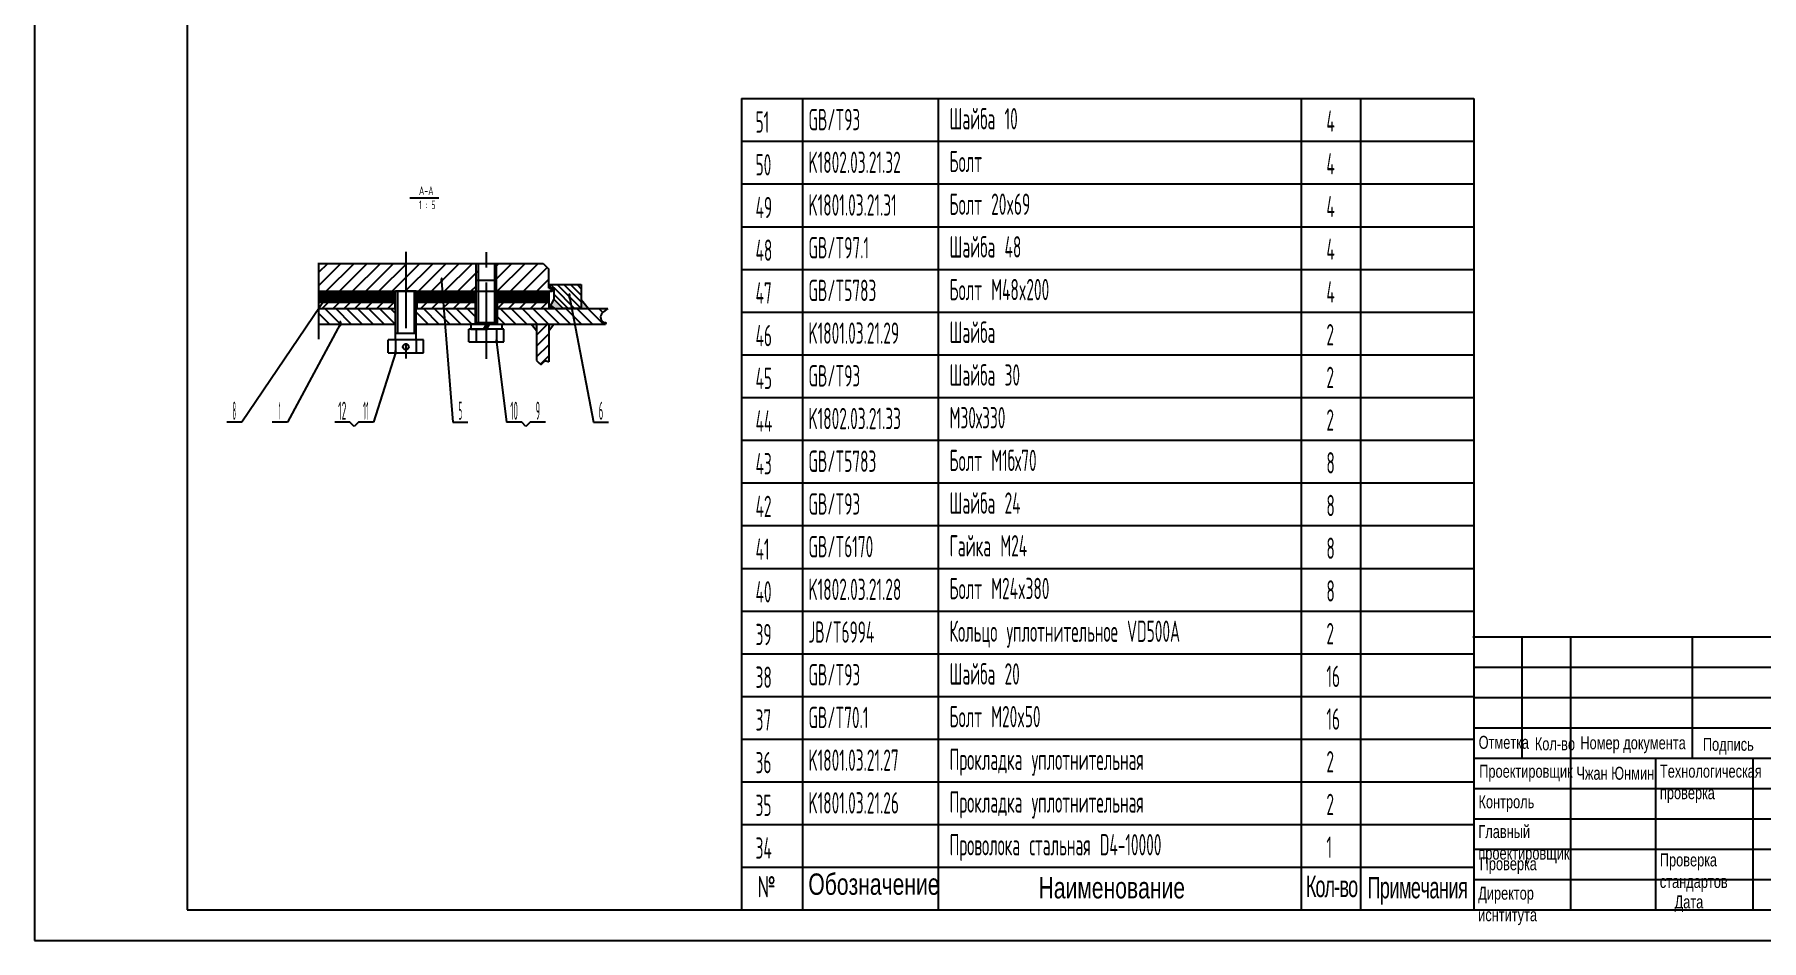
# Model space of a CAD drawing. Header units: millimetres. Extents: x 0 to 13784, y 0 to 7425.
# Drawn here: x 0 to 7074, y 0 to 3712 of the extents above; entities that cross this region are included whole.
import ezdxf
from ezdxf.enums import TextEntityAlignment as Align

# ---------------------------------------------------------------- set-up
doc = ezdxf.new("R2010")
doc.units = ezdxf.units.MM
doc.header["$LTSCALE"] = 250
doc.linetypes.add('F', pattern=[0.75, 0.5, -0.25])
doc.linetypes.add('G', pattern=[2, 1.25, -0.25, 0.25, -0.25])
for name, color, linetype in [('01', 7, 'Continuous'), ('02', 1, 'Continuous'), ('04', 2, 'F'), ('05', 142, 'G'), ('11', 3, 'Continuous'), ('THICK', 7, 'Continuous')]:
    doc.layers.add(name, color=color, linetype=linetype)
doc.styles.add('HZLIB', font='TXT.shx', dxfattribs={"width": 0.5, "height": 87.5})
doc.styles.get("Standard").update_dxf_attribs({"font": 'isocp', "width": 0.707, "bigfont": 'intecad.shx'})
pattern_1 = [(45, (-9660.398, -705.173), (-22.45064, 22.45064), [])]

# ---------------------------------------------------------------- blocks, each defined once
blk = doc.blocks.new('*U36')
at = {"layer": '01'}
for p, q in [((-31.7, 10.5), (-31.7, 0)), ((0, 10.5), (-31.7, 10.5)), ((-31.7, 0), (0, 0)), ((0, 0), (-6.1, 10.5)), ((0, 10.5), (6.1, 0)), ((0, 10.5), (31.7, 10.5)), ((31.7, 0), (0, 0)), ((31.7, 10.5), (31.7, 0))]:
    blk.add_line(p, q, dxfattribs=at)
at = {"layer": '05'}
blk.add_line((0, 12.6), (0, -2.1), dxfattribs=at)
blk = doc.blocks.new('*U90')
at = {"layer": '01'}
for points in [[(25, 292), (25, 5)], [(25, 5), (415, 5)]]:
    blk.add_lwpolyline(points, dxfattribs=at)
at = {"layer": '02'}
for points in [[(0, 297), (0, 0)], [(0, 0), (420, 0)]]:
    blk.add_lwpolyline(points, dxfattribs=at)

msp = doc.modelspace()

# ---------------------------------------------------------------- hatches: boundary and pattern name
at = {"layer": '01'}
h = msp.add_hatch(color=256, dxfattribs=at)
h.paths.add_polyline_path([(2130.52, 2589.7), (2164.87, 2589.7), (2126.87, 2627.7), (2114.07, 2603.38)])
h.paths.add_polyline_path([(2269.3, 2589.7), (2238.87, 2626.51), (2238.87, 2589.7)])
msp.add_hatch(color=256, dxfattribs=at).paths.add_polyline_path([(2106.87, 2609.37), (2106.87, 2589.7), (2130.52, 2589.7)])
at = {"layer": '01', "linetype": 'Continuous'}
h = msp.add_hatch(color=7, dxfattribs=at)
h.paths.add_polyline_path([(2106.87, 2525.7), (2106.87, 2497.67), (2127.07, 2525.7)])
h.paths.add_polyline_path([(2056.87, 2497.67), (2056.87, 2525.7), (2034.47, 2525.7)])
at = {"layer": '02'}
h = msp.add_hatch(dxfattribs=at)
h.set_pattern_fill('LINE', color=256, scale=12, angle=45, style=0)
h.set_pattern_definition([(45, (-9660.398, -705.173), (-26.94077, 26.94077), [])])
h.paths.add_polyline_path([(1808.82, 2660.7), (1808.82, 2704.7), (1808.82, 2774.7), (1520.82, 2774.7), (1520.82, 2660.7), (1562.82, 2660.7)])
h.paths.add_polyline_path([(2120.87, 2660.7), (2126.87, 2666.7), (2126.87, 2672.7), (2106.87, 2672.7), (2106.87, 2750.7), (2082.87, 2774.7), (1892.82, 2774.7), (1892.82, 2704.7), (1892.82, 2660.7)])
h.paths.add_polyline_path([(1520.82, 2660.7), (1520.82, 2774.7), (1164.82, 2774.7), (1164.82, 2660.7)])
h.paths.add_polyline_path([(1817.22, 2774.7), (1808.82, 2774.7), (1808.82, 2704.7), (1817.22, 2704.7)])
h.paths.add_polyline_path([(1892.82, 2774.7), (1884.42, 2774.7), (1884.42, 2704.7), (1892.82, 2704.7)])
h = msp.add_hatch(dxfattribs=at)
h.set_pattern_fill('LINE', color=256, scale=6, angle=135, style=0)
h.set_pattern_definition([(135, (-9660.398, -705.173), (-13.470384, -13.470384), [])])
h.paths.add_polyline_path([(2238.87, 2687.7), (2110.87, 2687.7), (2110.87, 2675.7), (2126.87, 2675.7), (2126.87, 2627.7), (2164.87, 2589.7), (2238.87, 2589.7)])
h = msp.add_hatch(dxfattribs=at)
h.set_pattern_fill('LINE', color=256, scale=10, angle=45, style=0)
h.set_pattern_definition(pattern_1)
h.paths.add_polyline_path([(1164.82, 2615.7), (1164.82, 2589.7), (1475.82, 2589.7), (1475.82, 2615.7)])
h.paths.add_polyline_path([(1565.82, 2615.7), (1565.82, 2589.7), (1805.82, 2589.7), (1805.82, 2615.7)])
h.paths.add_polyline_path([(2106.87, 2589.7), (2106.87, 2615.7), (1895.82, 2615.7), (1895.82, 2589.7)])
h = msp.add_hatch(dxfattribs=at)
h.set_pattern_fill('LINE', color=256, scale=10, angle=135, style=0)
h.set_pattern_definition([(135, (-9660.398, -705.173), (-22.45064, -22.45064), [])])
h.paths.add_polyline_path([(1478.82, 2525.7), (1478.82, 2589.7), (1164.82, 2589.7), (1164.82, 2525.7)])
h.paths.add_polyline_path([(1562.82, 2589.7), (1562.82, 2525.7), (1805.82, 2525.7), (1805.82, 2589.7)])
edge = h.paths.add_edge_path()
edge.add_line((1895.82, 2589.7), (1895.82, 2525.7))
edge.add_line((1895.82, 2525.7), (2339.12, 2525.7))
edge.add_spline(control_points=[(2339.12, 2525.7), (2339.84, 2528.81), (2341.05, 2533.98), (2327.04, 2530.54), (2308.89, 2561.28), (2332.28, 2578.08), (2348.45, 2589.7)], knot_values=[0, 0, 0, 0, 7.0234337, 11.6927242, 33.9866664, 84.0230225, 84.0230225, 84.0230225, 84.0230225], degree=3, periodic=0)
edge.add_line((2348.45, 2589.7), (1895.82, 2589.7))
h = msp.add_hatch(dxfattribs=at)
h.set_pattern_fill('LINE', color=256, scale=10, angle=45, style=0)
h.set_pattern_definition(pattern_1)
edge = h.paths.add_edge_path()
edge.add_line((2106.87, 2525.7), (2056.87, 2525.7))
edge.add_line((2056.87, 2525.7), (2056.87, 2376.84))
edge.add_spline(control_points=[(2056.87, 2376.84), (2063.89, 2368.25), (2074.69, 2355.02), (2084.11, 2371.21), (2094.9, 2377.61), (2102.15, 2373.63), (2106.87, 2371.04)], knot_values=[0, 0, 0, 0, 24.5478076, 37.7983033, 45.6263232, 60.2696368, 60.2696368, 60.2696368, 60.2696368], degree=3, periodic=0)
edge.add_line((2106.87, 2371.04), (2106.87, 2525.7))

# ---------------------------------------------------------------- linework, layer by layer
for p, q in [((2895.3, 3450), (2895.3, 125)), ((2895.3, 3450), (5895.3, 3450)), ((3145.3, 3450), (3145.3, 125)), ((3702.17, 3450), (3702.17, 125)), ((5189.01, 3450), (5189.01, 125)), ((5431.12, 3450), (5431.12, 125)), ((5895.3, 3450), (5895.3, 125)), ((2895.3, 3275), (5895.3, 3275)), ((2895.3, 3100), (5895.3, 3100)), ((2895.3, 2925), (5895.3, 2925)), ((2895.3, 2750), (5895.3, 2750)), ((2895.3, 2575), (5895.3, 2575)), ((2895.3, 2575), (5895.3, 2575)), ((2895.3, 2400), (5895.3, 2400)), ((2895.3, 2225), (5895.3, 2225)), ((2895.3, 2050), (5895.3, 2050)), ((2895.3, 1875), (5895.3, 1875)), ((2895.3, 1700), (5895.3, 1700)), ((2895.3, 1525), (5895.3, 1525)), ((2895.3, 1350), (5895.3, 1350)), ((2895.3, 1175), (5895.3, 1175)), ((2895.3, 1000), (5895.3, 1000)), ((2895.3, 825), (5895.3, 825)), ((2895.3, 650), (5895.3, 650)), ((2895.3, 475), (5895.3, 475)), ((2895.3, 300), (5895.3, 300)), ((2895.3, 300), (5895.3, 300)), ((2895.3, 125), (5895.3, 125))]:
    msp.add_line(p, q)
at = {"layer": '01'}
for p, q in [((1537.04, 3042.61), (1656.36, 3042.61)), ((2082.87, 2774.7), (2106.87, 2750.7)), ((2106.87, 2672.7), (2106.87, 2750.7)), ((2126.87, 2627.7), (2106.87, 2589.7)), ((2110.87, 2687.7), (2238.87, 2687.7)), ((2110.87, 2687.7), (2110.87, 2675.7)), ((2110.87, 2675.7), (2126.87, 2675.7)), ((2120.87, 2660.7), (2126.87, 2666.7)), ((2126.87, 2675.7), (2126.87, 2627.7)), ((2126.87, 2666.7), (2126.87, 2672.7)), ((2164.87, 2589.7), (2126.87, 2627.7)), ((2238.87, 2687.7), (2238.87, 2589.7)), ((2238.87, 2626.51), (2269.3, 2589.7)), ((2106.87, 2609.37), (2130.52, 2589.7)), ((2238.87, 2589.7), (2164.87, 2589.7)), ((1808.82, 2504.7), (1808.82, 2452.7)), ((1892.82, 2504.7), (1892.82, 2452.7)), ((1478.82, 2460.7), (1478.82, 2408.7)), ((1562.82, 2460.7), (1562.82, 2408.7))]:
    msp.add_line(p, q, dxfattribs=at)
at = {"layer": '01', "color": 7, "linetype": 'Continuous'}
for p, q in [((1164.82, 2774.7), (2082.87, 2774.7)), ((1817.22, 2774.7), (1817.22, 2704.7)), ((1884.42, 2774.7), (1884.42, 2704.7)), ((1808.82, 2525.7), (1808.82, 2704.7)), ((1892.82, 2704.7), (1808.82, 2704.7)), ((1892.82, 2525.7), (1892.82, 2704.7)), ((1164.82, 2660.7), (1850.82, 2660.7)), ((1164.82, 2655.7), (1475.82, 2655.7)), ((1164.82, 2650.7), (1475.82, 2650.7)), ((1164.82, 2645.7), (1475.82, 2645.7)), ((1164.82, 2640.7), (1475.82, 2640.7)), ((1164.82, 2635.7), (1475.82, 2635.7)), ((1164.82, 2630.7), (1475.82, 2630.7)), ((1164.82, 2625.7), (1475.82, 2625.7)), ((1164.82, 2620.7), (1475.82, 2620.7)), ((1475.82, 2660.7), (1475.82, 2589.7)), ((1562.82, 2660.7), (1478.82, 2660.7)), ((1478.82, 2525.7), (1478.82, 2660.7)), ((1562.82, 2525.7), (1562.82, 2660.7)), ((1565.82, 2660.7), (1565.82, 2589.7)), ((1565.82, 2655.7), (1805.82, 2655.7)), ((1565.82, 2650.7), (1805.82, 2650.7)), ((1565.82, 2645.7), (1805.82, 2645.7)), ((1565.82, 2640.7), (1805.82, 2640.7)), ((1565.82, 2635.7), (1805.82, 2635.7)), ((1565.82, 2630.7), (1805.82, 2630.7)), ((1565.82, 2625.7), (1805.82, 2625.7)), ((1565.82, 2620.7), (1805.82, 2620.7)), ((1805.82, 2525.7), (1805.82, 2660.7)), ((1850.82, 2660.7), (2120.87, 2660.7)), ((1895.82, 2525.7), (1895.82, 2660.7)), ((1895.82, 2655.7), (2106.87, 2655.7)), ((1895.82, 2650.7), (2106.87, 2650.7)), ((1895.82, 2645.7), (2106.87, 2645.7)), ((1895.82, 2640.7), (2106.87, 2640.7)), ((1895.82, 2635.7), (2106.87, 2635.7)), ((1895.82, 2630.7), (2106.87, 2630.7)), ((1895.82, 2625.7), (2106.87, 2625.7)), ((1895.82, 2620.7), (2106.87, 2620.7)), ((2106.87, 2672.7), (2126.87, 2672.7)), ((2106.87, 2660.7), (2106.87, 2589.7)), ((1164.82, 2615.7), (1475.82, 2615.7)), ((1164.82, 2589.7), (1478.82, 2589.7)), ((1562.82, 2589.7), (1808.82, 2589.7)), ((1565.82, 2615.7), (1805.82, 2615.7)), ((1892.82, 2589.7), (2348.45, 2589.7)), ((1895.82, 2615.7), (2106.87, 2615.7)), ((1164.82, 2525.7), (1478.82, 2525.7)), ((1478.82, 2460.7), (1478.82, 2525.7)), ((1562.82, 2487.7), (1478.82, 2487.7)), ((1562.82, 2460.7), (1562.82, 2525.7)), ((1562.82, 2525.7), (2339.12, 2525.7)), ((1922.84, 2504.7), (1778.8, 2504.7)), ((1778.8, 2452.7), (1778.8, 2504.7)), ((1892.82, 2531.7), (1808.82, 2531.7)), ((1922.84, 2452.7), (1922.84, 2504.7)), ((2056.87, 2497.67), (2034.47, 2525.7)), ((2056.87, 2525.7), (2056.87, 2376.84)), ((2106.87, 2525.7), (2106.87, 2371.04)), ((2106.87, 2497.67), (2127.07, 2525.7)), ((1592.84, 2460.7), (1448.8, 2460.7)), ((1448.8, 2408.7), (1448.8, 2460.7)), ((1448.8, 2408.7), (1592.84, 2408.7)), ((1592.84, 2408.7), (1592.84, 2460.7)), ((1778.8, 2452.7), (1922.84, 2452.7))]:
    msp.add_line(p, q, dxfattribs=at)
msp.add_circle((1520.82, 2432.79), 12, dxfattribs=at)
at = {"layer": '02', "color": 1, "linetype": 'Continuous'}
for p, q in [((1808.82, 2704.7), (1808.82, 2774.7)), ((1892.82, 2704.7), (1892.82, 2774.7)), ((1817.22, 2704.7), (1817.22, 2531.7)), ((1884.42, 2704.7), (1884.42, 2531.7)), ((1487.22, 2660.7), (1487.22, 2487.7)), ((1554.42, 2660.7), (1554.42, 2487.7))]:
    msp.add_line(p, q, dxfattribs=at)
at = {"layer": '02'}
for p, q in [((1667.72, 2702.36), (1713.38, 2123.63)), ((1198.15, 2640.7), (849.25, 2123.63)), ((2191.1, 2637.93), (2289.45, 2123.63)), ((1252.63, 2525.7), (1035.66, 2123.63)), ((1478.82, 2408.7), (1388.9, 2123.63)), ((1892.82, 2452.7), (1933.49, 2123.63)), ((849.25, 2123.63), (787.25, 2123.63)), ((1035.66, 2123.63), (973.66, 2123.63)), ((1291.54, 2123.63), (1229.54, 2123.63)), ((1309.22, 2105.95), (1291.54, 2123.63)), ((1326.9, 2123.63), (1309.22, 2105.95)), ((1388.9, 2123.63), (1326.9, 2123.63)), ((1713.38, 2123.63), (1775.38, 2123.63)), ((1995.49, 2123.63), (1933.49, 2123.63)), ((2013.16, 2105.95), (1995.49, 2123.63)), ((2030.84, 2123.63), (2013.16, 2105.95)), ((2092.84, 2123.63), (2030.84, 2123.63)), ((2289.45, 2123.63), (2351.45, 2123.63))]:
    msp.add_line(p, q, dxfattribs=at)
for points in [[(2348.45, 2589.7), (2319.27, 2549.06), (2334.45, 2532.73), (2339.12, 2532.73), (2339.12, 2525.7)], [(2056.87, 2376.84), (2076.65, 2362.3), (2086.02, 2371.67), (2092.9, 2375.42), (2106.87, 2371.04)]]:
    msp.add_spline(points, degree=3, dxfattribs=at)
at = {"layer": '05', "color": 142, "linetype": 'G'}
msp.add_line((1164.82, 2464.53), (1164.82, 2817.77), dxfattribs=at)
at = {"layer": '05'}
for p, q in [((1520.82, 2822.3), (1520.82, 2364.94)), ((1850.82, 2383.32), (1850.82, 2829.33))]:
    msp.add_line(p, q, dxfattribs=at)
at = {"layer": 'THICK'}
for p, q in [((5891.9, 1244.93), (10375, 1244.93)), ((6094.33, 1244.39), (6094.33, 1244.93)), ((6094.39, 747.18), (6094.39, 1244.93)), ((6293.49, 125), (6293.49, 1244.93)), ((6791.24, 747.18), (6791.24, 1244.93)), ((5895.3, 871.62), (7388.53, 871.62)), ((5895.3, 747.18), (7388.53, 747.18)), ((6641.91, 125), (6641.91, 747.18)), ((7040.11, 125), (7040.11, 747.18)), ((5895.3, 125), (10375, 125))]:
    msp.add_line(p, q, dxfattribs=at)
at = {"layer": 'THICK', "color": 3}
for p, q in [((5895.3, 1120.49), (7388.53, 1120.49)), ((5895.3, 996.05), (7388.53, 996.05)), ((5895.3, 622.74), (7388.53, 622.74)), ((5895.3, 498.31), (7388.53, 498.31)), ((5895.3, 373.87), (7388.53, 373.87)), ((5895.3, 249.44), (7388.53, 249.44))]:
    msp.add_line(p, q, dxfattribs=at)

# ---------------------------------------------------------------- block references
at = {"layer": '01', "xscale": 25, "yscale": 25, "zscale": 25}
msp.add_blockref('*U90', (0, 0), dxfattribs=at)
at = {"layer": '04', "extrusion": (0, 0, -1), "xscale": 2, "yscale": 2, "zscale": -2}
msp.add_blockref('*U36', (-1850.82, 2504.7), dxfattribs=at)

# ---------------------------------------------------------------- texts
at = {"style": 'HZLIB', "width": 0.5}
for s, p in [('51', (2953.63, 3310)), ('GB/T93', (3170.39, 3320.12)), ('Шайба 10', (3748.05, 3323.59)), ('4', (5291.94, 3313.66)), ('50', (2953.63, 3135)), ('K1802.03.21.32', (3170.39, 3145.12)), ('Болт', (3748.05, 3148.59)), ('4', (5291.94, 3138.66)), ('49', (2953.63, 2960)), ('K1801.03.21.31', (3170.39, 2970.12)), ('Болт 20x69', (3748.05, 2973.59)), ('4', (5291.94, 2963.66)), ('48', (2953.63, 2785)), ('GB/T97.1', (3170.39, 2795.12)), ('Шайба 48', (3748.05, 2798.59)), ('4', (5291.94, 2788.66)), ('47', (2953.63, 2610)), ('GB/T5783', (3170.39, 2620.12)), ('Болт M48x200', (3748.05, 2623.59)), ('4', (5291.94, 2613.66)), ('46', (2953.63, 2435)), ('K1801.03.21.29', (3170.39, 2445.12)), ('Шайба', (3748.05, 2448.59)), ('2', (5291.94, 2438.67)), ('45', (2953.63, 2260)), ('GB/T93', (3170.39, 2270.12)), ('Шайба 30', (3748.05, 2273.59)), ('2', (5291.94, 2263.67)), ('44', (2953.63, 2085)), ('K1802.03.21.33', (3170.39, 2095.12)), ('М30х330', (3748.05, 2098.59)), ('2', (5291.94, 2088.67)), ('43', (2953.63, 1910)), ('GB/T5783', (3170.39, 1920.12)), ('Болт М1бх70', (3748.05, 1923.59)), ('8', (5291.94, 1913.67)), ('42', (2953.63, 1735)), ('GB/T93', (3170.39, 1745.12)), ('Шайба 24', (3748.05, 1748.59)), ('8', (5291.94, 1738.67)), ('41', (2953.63, 1560)), ('GB/T6170', (3170.39, 1570.13)), ('Гайка M24', (3748.05, 1573.6)), ('8', (5291.94, 1563.67)), ('Болт M24x380', (3748.05, 1398.6)), ('40', (2953.63, 1385)), ('K1802.03.21.28', (3170.39, 1395.13)), ('8', (5291.94, 1388.67)), ('39', (2953.63, 1210)), ('JB/T6994', (3170.39, 1220.13)), ('Кольцо уплотнительное VD500A', (3748.05, 1223.6)), ('2', (5291.94, 1213.67)), ('GB/T93', (3170.39, 1045.13)), ('Шайба 20', (3748.05, 1048.6)), ('38', (2953.63, 1035)), ('16', (5291.94, 1038.67)), ('37', (2953.63, 860)), ('GB/T70.1', (3170.39, 870.13)), ('Болт M20x50', (3748.05, 873.6)), ('16', (5291.94, 863.67)), ('K1801.03.21.27', (3170.39, 695.13)), ('Прокладка уплотнительная', (3748.05, 698.6)), ('36', (2953.63, 685)), ('2', (5291.94, 688.68)), ('35', (2953.63, 510)), ('K1801.03.21.26', (3170.39, 520.13)), ('Прокладка уплотнительная', (3748.05, 523.6)), ('2', (5291.94, 513.68)), ('Проволока стальная D4-10000', (3748.05, 348.6)), ('1', (5291.94, 338.68)), ('34', (2953.63, 335))]:
    msp.add_text(s, height=87.5, dxfattribs=at).set_placement(p)
at = {"layer": '01', "attachment_point": 1}
for s, insert, char_height in [('{\\fArial|b0|i0|c204|p34;Отметка}', (5915.62, 838.46), 53.0659), ('{\\fArial|b0|i0|c204|p34;Кол-во}', (6145.75, 832.36), 53.0659), ('{\\fArial|b0|i0|c204|p34;Номер документа}', (6332.16, 836.44), 53.0659), ('{\\fArial|b0|i0|c204|p34;Подпись}', (6834.1, 830.32), 53.0659), ('{\\fArial|b0|i0|c204|p34;Проектировщик}', (5917.95, 719.93), 53.0659), ('{\\fArial|b0|i0|c204|p34;\\C3;Чжан Юнмин}', (6315.87, 711.77), 53.0659), ('{\\fArial|b0|i0|c204|p34;Технологическая\\Pпроверка}', (6658.22, 720.33), 53.0659), ('{\\fArial|b0|i0|c204|p34;Контроль}', (5914.91, 594.93), 53.0659), ('{\\fArial|b0|i0|c204|p34;Главный\\Pпроектировщик}', (5914.44, 472.79), 53.0659), ('{\\fArial|b0|i0|c204|p34;Проверка\\Pстандартов}', (6657.71, 356.58), 53.0659), ('{\\fArial|b0|i0|c204|p34;Проверка}', (5919.62, 340.82), 53.0659), ('{\\Fisocp,intecad|c204;№}', (2961.36, 264.04), 87.5), ('{\\fArial|b0|i0|c204|p34;Обозначение}', (3169.73, 274.66), 87.5), ('{\\fArial|b0|i0|c204|p34;Наименование}', (4112.88, 259.91), 87.5), ('{\\fArial|b0|i0|c204|p34;\\W0.607;\\T0.9;Кол-во}', (5208.11, 265.46), 87.5), ('{\\fArial|b0|i0|c204|p34;\\W0.607;\\T0.95;Примечания}', (5460.2, 260.09), 87.5), ('{\\fArial|b0|i0|c204|p34;Директор\\Pиснтитута}', (5913.62, 220.25), 53.0659), ('{\\fArial|b0|i0|c204|p34;Дата}', (6718, 184.78), 53.0659)]:
    msp.add_mtext(s, dxfattribs=dict(at, insert=insert, char_height=char_height))
at = {"layer": '02', "width": 0.605172}
for p, p2 in [((1661.72, 2692.36), (1673.72, 2692.36)), ((1192.15, 2630.7), (1204.15, 2630.7)), ((2185.1, 2627.93), (2197.1, 2627.93)), ((1246.63, 2515.7), (1258.63, 2515.7)), ((1472.82, 2398.7), (1484.82, 2398.7)), ((1886.82, 2442.7), (1898.82, 2442.7))]:
    msp.add_text('\\M+5A1F1', height=20, dxfattribs=at).set_placement(p, p2, align=Align.FIT)
at = {"layer": '11'}
for s, height, width, p, p2 in [('8', 74.25, 0.342788, (811.25, 2133.63), (825.25, 2133.63)), ('1', 74.25, 0.269333, (1001.16, 2133.63), (1008.16, 2133.63)), ('12', 74.246, 0.407643, (1243.74, 2133.63), (1277.34, 2133.63)), ('11', 74.246, 0.388157, (1345.65, 2133.63), (1370.15, 2133.63)), ('5', 74.25, 0.351791, (1736.66, 2133.63), (1752.11, 2133.63)), ('10', 74.246, 0.40405, (1948.72, 2133.63), (1980.25, 2133.63)), ('9', 74.25, 0.386352, (2052.93, 2133.63), (2070.76, 2133.63)), ('6', 74.25, 0.400463, (2311.54, 2133.63), (2329.36, 2133.63))]:
    msp.add_text(s, height=height, dxfattribs=dict(at, width=width)).set_placement(p, p2, align=Align.FIT)
at = {"layer": '11', "insert": (1574.77, 3090.22), "char_height": 35, "width": 534.066, "attachment_point": 1}
msp.add_mtext('A-A\\P1 : 5', dxfattribs=at)

doc.saveas('drawing.dxf')
